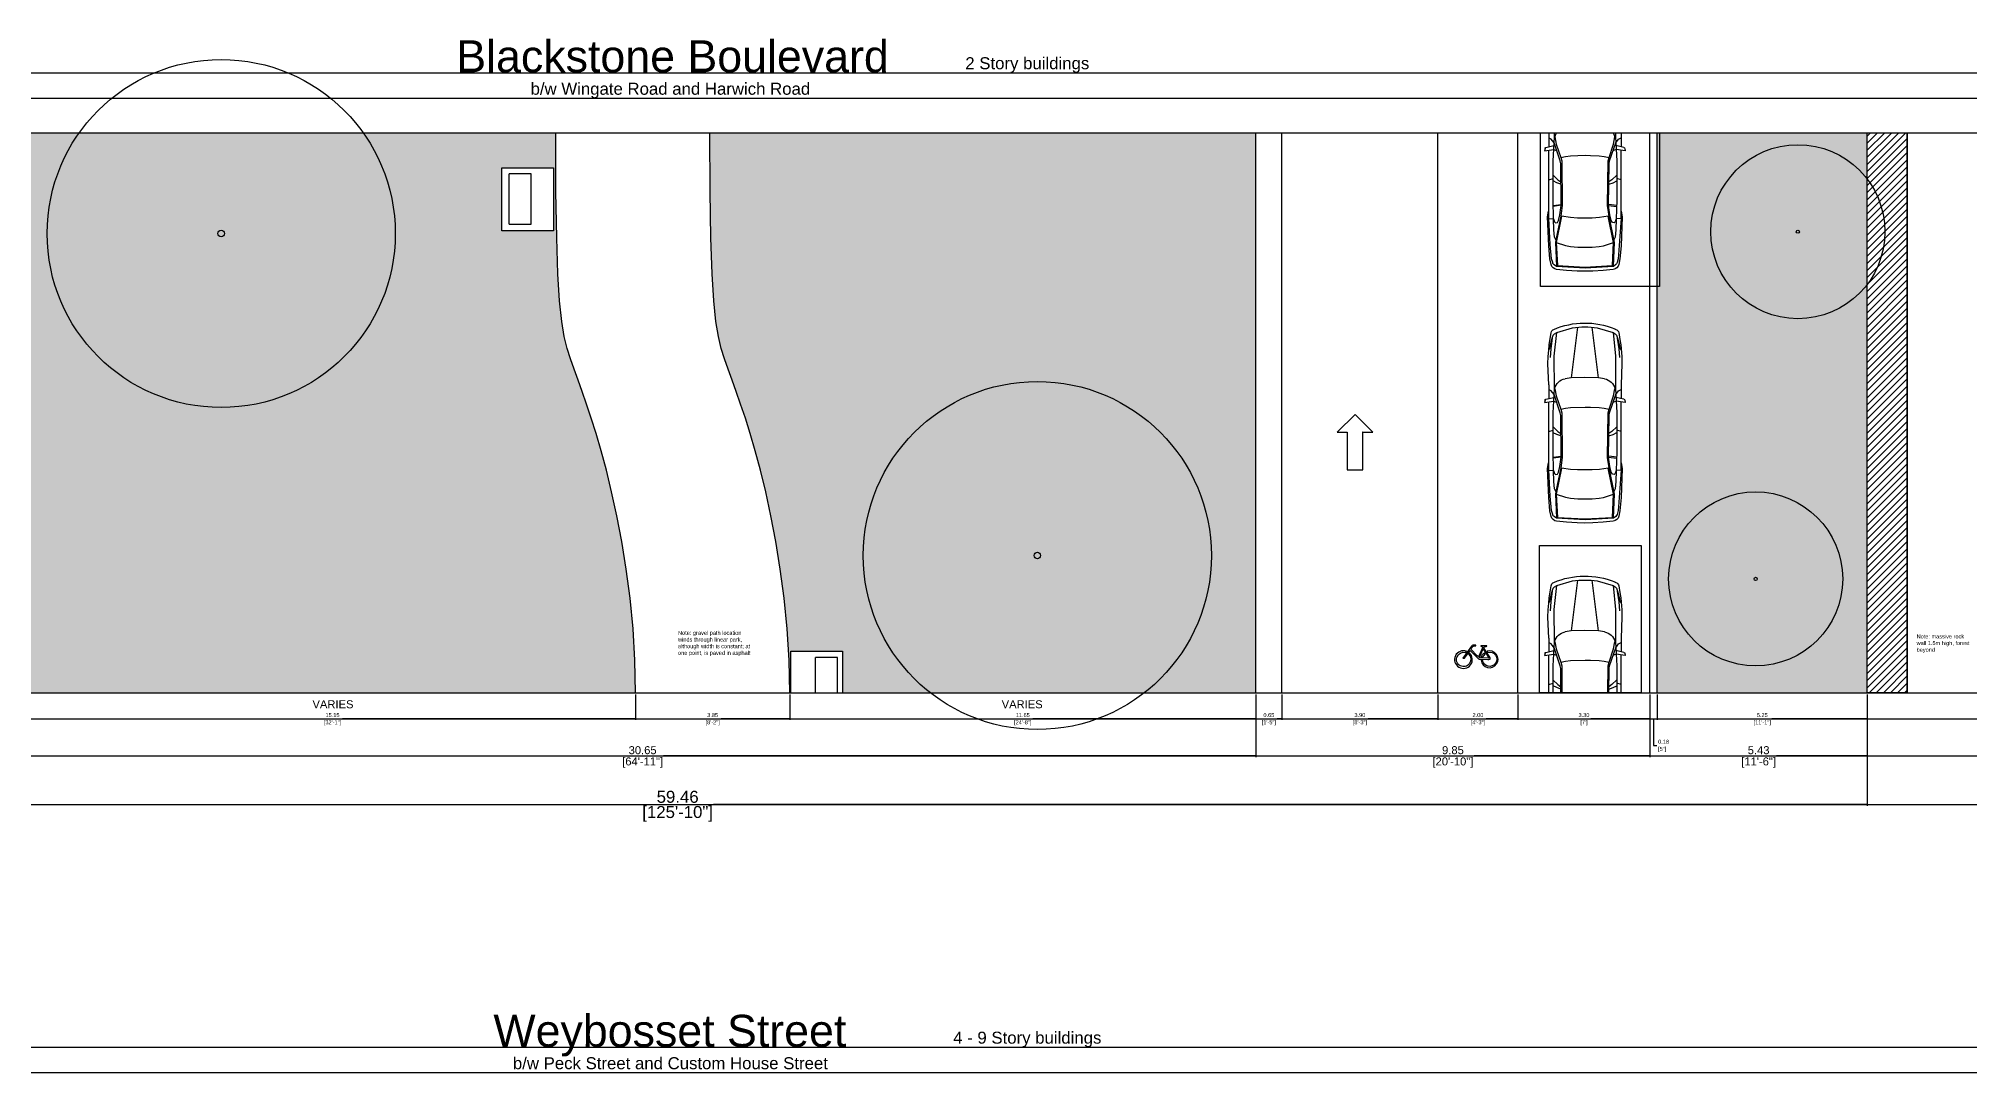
# Model space of a CAD drawing. Extents: x 4 to 262, y -261 to 351.
# Drawn here: x 39.41 to 87.66, y 2.2 to 27.97 of the extents above; entities that cross this region are included whole.
import ezdxf
from ezdxf.xclip import XClip

# ---------------------------------------------------------------- set-up
doc = ezdxf.new("R2010")
doc.units = 0
doc.header["$LTSCALE"] = 0.1
doc.header["$MEASUREMENT"] = 0
doc.header["$XCLIPFRAME"] = 2
doc.header["$PDMODE"] = 3
doc.layers.get('0').update_dxf_attribs({"color": 102})
for name, color, linetype in [('Cars', 4, 'Continuous'), ('Details', 9, 'Continuous'), ('Edge', 1, 'Continuous'), ('Hatch and Paving', 252, 'Continuous'), ('HIDDEN', 204, 'Continuous'), ('Lane Stripes', 2, 'Continuous'), ('Poche', 6, 'Continuous'), ('Text', 7, 'Continuous'), ('Trees', 3, 'Continuous')]:
    doc.layers.add(name, color=color, linetype=linetype)
doc.styles.get("Standard").update_dxf_attribs({"font": 'Arial.ttf'})
doc.dimstyles.get("Standard").update_dxf_attribs({"dimtxt": 0.1, "dimasz": 0.03, "dimexe": 0.03, "dimexo": 0.04, "dimgap": 0.04, "dimtad": 0, "dimtih": 1, "dimtoh": 1, "dimzin": 0, "dimdsep": 46, "dimtxsty": 'Standard', "dimblk": 'ARCHTICK', "dimblk1": 'ARCHTICK', "dimblk2": 'ARCHTICK', "dimcen": 0.09, "dimclrd": 256, "dimclre": 256, "dimadec": 0, "dimazin": 0, "dimtfac": 1, "dimtofl": 0, "dimtmove": 1, "dimatfit": 3, "dimfxl": 1, "dimtolj": 1, "dimtzin": 0, "dimlwe": -1, "dimarcsym": 0})

# ---------------------------------------------------------------- blocks, each defined once
blk = doc.blocks.new('Tree 1')
for radius in [2.175, 0.04]:
    blk.add_circle((19.781, 19.848), radius)
blk = doc.blocks.new('Bicycle Symbol 1')
for points in [[(73.57, 153.93), (73.51, 153.85, -8.613761), (73.31, 153.96), (73.37, 154.05, 10.445874)], [(74.55, 154.16), (74.92, 153.59, -0.612321), (74.9, 153.56), (74.29, 153.59, -0.521368), (74.28, 153.62), (74.51, 154.16, -0.600478)], [(74.8, 154.05), (74.86, 153.97, -2.598053), (74.49, 153.42), (74.39, 153.43, 2.786508)], [(74.61, 153.95), (74.66, 153.86, 0.137852), (74.51, 153.64), (74.41, 153.65, -0.155303)]]:
    blk.add_lwpolyline(points, format="xyb", close=True)
blk.add_lwpolyline([(74.56, 154.31), (74.56, 154.32), (74.58, 154.35), (74.64, 154.36), (74.74, 154.38), (74.79, 154.4), (74.79, 154.42), (74.38, 154.43), (74.37, 154.43), (74.36, 154.42), (74.36, 154.41), (74.39, 154.4), (74.41, 154.38), (74.45, 154.35), (74.47, 154.33), (74.48, 154.32), (74.47, 154.29), (74.2, 153.66), (74.17, 153.68), (74.11, 153.74), (73.67, 154.19), (73.82, 154.39), (73.85, 154.41), (73.89, 154.43), (74.01, 154.43), (74.01, 154.48), (73.86, 154.48), (73.8, 154.46), (73.76, 154.44), (73.72, 154.4), (73.12, 153.58), (73.23, 153.58), (73.62, 154.11), (74.17, 153.55), (74.2, 153.52), (74.25, 153.5), (74.85, 153.47), (74.91, 153.47), (74.98, 153.49), (75.01, 153.51), (75.02, 153.56), (74.99, 153.64)], close=True)
blk = doc.blocks.new('Car 1')
at = {"color": 8, "linetype": 'Continuous'}
for p, q in [((29.672, 21.235), (29.643, 20.905)), ((29.702, 21.376), (29.672, 21.235)), ((29.742, 21.327), (29.714, 21.228)), ((29.836, 21.421), (29.776, 21.38)), ((29.809, 20.82), (29.836, 21.421)), ((29.83, 20.822), (29.859, 21.401)), ((30.55, 21.463), (29.836, 21.421)), ((30.089, 21.523), (29.839, 21.496)), ((29.859, 21.401), (30.542, 21.441)), ((30.35, 21.538), (30.089, 21.523)), ((30.547, 21.543), (30.35, 21.538)), ((30.542, 21.441), (31.234, 21.401)), ((30.743, 21.538), (30.547, 21.543)), ((31.258, 21.421), (30.55, 21.463)), ((31.004, 21.523), (30.743, 21.538)), ((31.254, 21.496), (31.004, 21.523)), ((31.234, 21.401), (31.263, 20.822)), ((31.321, 21.376), (31.258, 21.421)), ((31.258, 21.421), (31.285, 20.82)), ((31.379, 21.228), (31.351, 21.327)), ((31.421, 21.235), (31.392, 21.372)), ((31.45, 20.905), (31.421, 21.235)), ((29.643, 20.905), (29.613, 20.182)), ((29.683, 20.872), (29.643, 20.221)), ((29.714, 21.228), (29.683, 20.872)), ((29.822, 20.756), (29.789, 20.69)), ((29.822, 20.756), (29.809, 20.82)), ((29.942, 20.164), (29.822, 20.756)), ((29.83, 20.822), (30.062, 20.899)), ((29.962, 20.168), (29.83, 20.822)), ((30.062, 20.899), (30.191, 20.924)), ((30.191, 20.924), (30.368, 20.938)), ((30.368, 20.938), (30.55, 20.94)), ((30.55, 20.94), (30.725, 20.938)), ((30.725, 20.938), (30.902, 20.924)), ((30.902, 20.924), (31.012, 20.906)), ((31.012, 20.906), (31.263, 20.822)), ((31.263, 20.822), (31.131, 20.168)), ((31.285, 20.82), (31.152, 20.164)), ((31.305, 20.69), (31.272, 20.756)), ((31.389, 21.134), (31.379, 21.228)), ((31.421, 20.669), (31.389, 21.134)), ((31.48, 20.182), (31.45, 20.905)), ((29.769, 20.504), (29.763, 20.228)), ((29.763, 20.228), (29.789, 20.305)), ((29.789, 20.69), (29.769, 20.504)), ((29.789, 20.305), (29.814, 20.332)), ((29.814, 20.332), (29.86, 20.322)), ((29.86, 20.322), (29.891, 20.271)), ((29.891, 20.271), (29.924, 20.133)), ((31.202, 20.271), (31.169, 20.133)), ((31.234, 20.322), (31.202, 20.271)), ((31.279, 20.332), (31.234, 20.322)), ((31.305, 20.305), (31.279, 20.332)), ((31.324, 20.504), (31.305, 20.69)), ((31.33, 20.228), (31.305, 20.305)), ((31.33, 20.228), (31.324, 20.504)), ((31.45, 20.221), (31.421, 20.669)), ((29.613, 20.182), (29.639, 20.04)), ((29.643, 20.221), (29.763, 20.228)), ((29.643, 20.221), (29.643, 18.514)), ((29.763, 20.228), (29.752, 19.766)), ((29.954, 19.894), (29.755, 19.924)), ((29.755, 19.899), (29.95, 19.87)), ((29.924, 20.133), (29.954, 19.896)), ((29.979, 19.902), (29.942, 20.164)), ((29.954, 19.896), (29.942, 18.855)), ((30.184, 20.202), (29.962, 20.168)), ((29.967, 18.785), (29.979, 19.902)), ((30.365, 20.215), (30.184, 20.202)), ((30.543, 20.217), (30.365, 20.215)), ((30.728, 20.215), (30.543, 20.217)), ((30.909, 20.202), (30.728, 20.215)), ((31.131, 20.168), (30.909, 20.202)), ((31.152, 20.164), (31.114, 19.902)), ((31.114, 19.902), (31.126, 18.785)), ((31.169, 20.133), (31.14, 19.896)), ((31.14, 19.896), (31.338, 19.924)), ((31.14, 19.896), (31.151, 18.855)), ((31.341, 19.899), (31.143, 19.87)), ((31.342, 19.766), (31.33, 20.228)), ((31.45, 20.221), (31.33, 20.228)), ((31.45, 20.221), (31.45, 18.514)), ((31.454, 20.04), (31.48, 20.182)), ((29.752, 19.766), (29.752, 18.789)), ((29.843, 19.328), (29.752, 19.284)), ((29.948, 19.366), (29.843, 19.328)), ((29.87, 19.256), (29.947, 19.307)), ((31.145, 19.366), (31.25, 19.328)), ((31.223, 19.256), (31.146, 19.307)), ((31.25, 19.328), (31.344, 19.283)), ((31.342, 18.789), (31.342, 19.766)), ((29.642, 19.256), (29.752, 19.222)), ((29.752, 19.142), (29.87, 19.256)), ((29.942, 18.855), (29.932, 18.784)), ((31.151, 18.855), (31.161, 18.784)), ((31.344, 19.14), (31.223, 19.256)), ((31.451, 19.256), (31.342, 19.222)), ((29.551, 18.47), (29.538, 18.53)), ((29.538, 18.53), (29.769, 18.496)), ((29.571, 18.449), (29.774, 18.402)), ((29.643, 18.092), (29.643, 18.432)), ((29.752, 18.789), (29.784, 18.185)), ((29.769, 18.496), (29.846, 18.532)), ((29.932, 18.784), (29.777, 18.333)), ((29.795, 18.185), (29.829, 18.365)), ((29.829, 18.365), (29.943, 18.698)), ((29.943, 18.698), (29.967, 18.785)), ((29.943, 18.698), (30.062, 18.67)), ((30.062, 18.67), (30.19, 18.655)), ((30.19, 18.655), (30.551, 18.644)), ((30.551, 18.644), (30.691, 18.648)), ((30.691, 18.648), (30.903, 18.655)), ((30.903, 18.655), (31.031, 18.67)), ((31.031, 18.67), (31.15, 18.698)), ((31.126, 18.785), (31.15, 18.698)), ((31.15, 18.698), (31.264, 18.365)), ((31.161, 18.784), (31.316, 18.333)), ((31.325, 18.496), (31.248, 18.532)), ((31.264, 18.365), (31.298, 18.185)), ((31.316, 18.333), (31.342, 18.789)), ((31.522, 18.449), (31.32, 18.402)), ((31.555, 18.53), (31.325, 18.496)), ((31.45, 18.092), (31.45, 18.432)), ((31.542, 18.47), (31.555, 18.53)), ((29.643, 18.092), (29.62, 17.566)), ((29.705, 18.239), (29.643, 18.204)), ((29.777, 18.333), (29.705, 18.239)), ((29.784, 18.185), (29.779, 17.375)), ((30.206, 17.913), (30.054, 17.938)), ((30.366, 16.648), (30.206, 17.913)), ((30.547, 17.902), (30.206, 17.913)), ((30.887, 17.913), (30.547, 17.902)), ((30.887, 17.913), (30.727, 16.648)), ((31.039, 17.938), (30.887, 17.913)), ((31.309, 18.185), (31.316, 18.333)), ((31.315, 17.375), (31.309, 18.185)), ((31.316, 18.333), (31.389, 18.239)), ((31.389, 18.239), (31.451, 18.204)), ((31.473, 17.566), (31.45, 18.092)), ((29.62, 17.566), (29.626, 17.384)), ((29.626, 17.384), (29.642, 17.219)), ((29.694, 17.185), (29.676, 17.408)), ((29.779, 17.375), (29.843, 16.78)), ((31.251, 16.78), (31.315, 17.375)), ((31.417, 17.408), (31.4, 17.185)), ((31.441, 17.087), (31.467, 17.384)), ((31.467, 17.384), (31.473, 17.566)), ((29.642, 17.219), (29.672, 17.173)), ((29.642, 17.219), (29.653, 17.087)), ((29.653, 17.087), (29.701, 16.784)), ((29.672, 17.173), (29.689, 17.09)), ((29.689, 17.09), (29.73, 16.918)), ((29.73, 16.918), (29.694, 17.185)), ((29.73, 16.918), (29.756, 16.848)), ((31.338, 16.848), (31.363, 16.918)), ((31.4, 17.185), (31.363, 16.918)), ((31.363, 16.918), (31.4, 17.074)), ((31.392, 16.784), (31.421, 16.954)), ((31.4, 17.074), (31.421, 17.173)), ((31.421, 17.173), (31.451, 17.219)), ((31.421, 16.954), (31.441, 17.087)), ((29.756, 16.848), (29.789, 16.813)), ((29.789, 16.813), (29.843, 16.78)), ((29.843, 16.78), (30.238, 16.663)), ((30.547, 16.543), (30.547, 16.543)), ((30.855, 16.663), (31.251, 16.78)), ((31.251, 16.78), (31.305, 16.813)), ((31.293, 16.689), (31.324, 16.702)), ((31.305, 16.813), (31.338, 16.848))]:
    blk.add_line(p, q, dxfattribs=at)
for centre, radius, start, end in [((29.857, 21.339), 0.159, 96.1654, 166.417), ((29.844, 21.298), 0.106, 124.732, 163.999), ((31.237, 21.339), 0.159, 12.0139, 81.7918), ((31.249, 21.298), 0.106, 16.0009, 47.497), ((29.577, 18.475), 0.0265, 191.8561, 256.8464), ((31.516, 18.475), 0.0265, 283.1524, 348.1427), ((30.107, 18.253), 0.32, 192.2413, 260.4689), ((30.987, 18.253), 0.319, 279.531, 347.7586), ((29.805, 16.802), 0.106, 189.5619, 249.9003), ((30.547, 18.523), 1.98, 246.8697, 292.1307), ((30.547, 18.805), 2.164, 261.8061, 278.1938), ((31.288, 16.802), 0.106, 290.0997, 350.438)]:
    blk.add_arc(centre, radius, start, end, dxfattribs=at)
blk = doc.blocks.new('_ArchTick')
at = {"color": 0, "linetype": 'ByBlock', "const_width": 0.15}
blk.add_lwpolyline([(-0.5, -0.5), (0.5, 0.5)], dxfattribs=at)
blk = doc.blocks.new('*D13')
at = {"layer": 'Defpoints', "color": 0, "transparency": 16777216}
for p in [(39.176, 11.615), (54.326, 11.615), (54.326, 10.968)]:
    blk.add_point(p, dxfattribs=at)
at = {"layer": 'Text', "transparency": 16777216}
for p, q in [((39.176, 11.575), (39.176, 10.938)), ((54.326, 11.575), (54.326, 10.938))]:
    blk.add_line(p, q, dxfattribs=at)
at = {"layer": 'Text', "lineweight": -2, "transparency": 16777216}
for p, q in [((39.176, 10.968), (46.504, 10.968)), ((54.326, 10.968), (46.999, 10.968))]:
    blk.add_line(p, q, dxfattribs=at)
at = {"layer": 'Text', "lineweight": -2, "transparency": 16777216, "xscale": 0.03, "yscale": 0.03, "zscale": 0.03, "rotation": 180}
blk.add_blockref('_ArchTick', (39.176, 10.968), dxfattribs=at)
at = {"layer": 'Text', "lineweight": -2, "transparency": 16777216, "xscale": 0.03, "yscale": 0.03, "zscale": 0.03}
blk.add_blockref('_ArchTick', (54.326, 10.968), dxfattribs=at)
at = {"layer": 'Text', "color": 0, "transparency": 16777216, "char_height": 0.1, "attachment_point": 5}
for s, insert in [('\\A1;15.15', (46.751, 11.058)), ('\\A1;[32\'-1"]', (46.751, 10.864))]:
    blk.add_mtext(s, dxfattribs=dict(at, insert=insert))
blk = doc.blocks.new('*D14')
at = {"layer": 'Defpoints', "color": 0, "transparency": 16777216}
for p in [(54.326, 11.615), (58.176, 11.615), (58.176, 10.968)]:
    blk.add_point(p, dxfattribs=at)
at = {"layer": 'Text', "transparency": 16777216}
for p, q in [((54.326, 11.575), (54.326, 10.938)), ((58.176, 11.575), (58.176, 10.938))]:
    blk.add_line(p, q, dxfattribs=at)
at = {"layer": 'Text', "lineweight": -2, "transparency": 16777216}
for p, q in [((54.326, 10.968), (56.043, 10.968)), ((58.176, 10.968), (56.46, 10.968))]:
    blk.add_line(p, q, dxfattribs=at)
at = {"layer": 'Text', "lineweight": -2, "transparency": 16777216, "xscale": 0.03, "yscale": 0.03, "zscale": 0.03, "rotation": 180}
blk.add_blockref('_ArchTick', (54.326, 10.968), dxfattribs=at)
at = {"layer": 'Text', "lineweight": -2, "transparency": 16777216, "xscale": 0.03, "yscale": 0.03, "zscale": 0.03}
blk.add_blockref('_ArchTick', (58.176, 10.968), dxfattribs=at)
at = {"layer": 'Text', "color": 0, "transparency": 16777216, "char_height": 0.1, "attachment_point": 5}
for s, insert in [('\\A1;3.85', (56.251, 11.058)), ('\\A1;[8\'-2"]', (56.251, 10.864))]:
    blk.add_mtext(s, dxfattribs=dict(at, insert=insert))
blk = doc.blocks.new('*D15')
at = {"layer": 'Defpoints', "color": 0, "transparency": 16777216}
for p in [(58.176, 11.615), (69.826, 11.615), (69.826, 10.968)]:
    blk.add_point(p, dxfattribs=at)
at = {"layer": 'Text', "transparency": 16777216}
for p, q in [((58.176, 11.575), (58.176, 10.938)), ((69.826, 11.575), (69.826, 10.938))]:
    blk.add_line(p, q, dxfattribs=at)
at = {"layer": 'Text', "lineweight": -2, "transparency": 16777216}
for p, q in [((58.176, 10.968), (63.754, 10.968)), ((69.826, 10.968), (64.249, 10.968))]:
    blk.add_line(p, q, dxfattribs=at)
at = {"layer": 'Text', "lineweight": -2, "transparency": 16777216, "xscale": 0.03, "yscale": 0.03, "zscale": 0.03, "rotation": 180}
blk.add_blockref('_ArchTick', (58.176, 10.968), dxfattribs=at)
at = {"layer": 'Text', "lineweight": -2, "transparency": 16777216, "xscale": 0.03, "yscale": 0.03, "zscale": 0.03}
blk.add_blockref('_ArchTick', (69.826, 10.968), dxfattribs=at)
at = {"layer": 'Text', "color": 0, "transparency": 16777216, "char_height": 0.1, "attachment_point": 5}
for s, insert in [('\\A1;11.65', (64.001, 11.058)), ('\\A1;[24\'-8"]', (64.001, 10.864))]:
    blk.add_mtext(s, dxfattribs=dict(at, insert=insert))
blk = doc.blocks.new('*D16')
at = {"layer": 'Defpoints', "color": 0, "transparency": 16777216}
for p in [(69.826, 11.615), (70.476, 11.615), (70.476, 10.968)]:
    blk.add_point(p, dxfattribs=at)
at = {"layer": 'Text', "transparency": 16777216}
for p, q in [((69.826, 11.575), (69.826, 10.938)), ((70.476, 11.575), (70.476, 10.938))]:
    blk.add_line(p, q, dxfattribs=at)
at = {"layer": 'Text', "lineweight": -2, "transparency": 16777216}
for p, q in [((69.826, 10.968), (69.943, 10.968)), ((70.476, 10.968), (70.36, 10.968))]:
    blk.add_line(p, q, dxfattribs=at)
at = {"layer": 'Text', "lineweight": -2, "transparency": 16777216, "xscale": 0.03, "yscale": 0.03, "zscale": 0.03, "rotation": 180}
blk.add_blockref('_ArchTick', (69.826, 10.968), dxfattribs=at)
at = {"layer": 'Text', "lineweight": -2, "transparency": 16777216, "xscale": 0.03, "yscale": 0.03, "zscale": 0.03}
blk.add_blockref('_ArchTick', (70.476, 10.968), dxfattribs=at)
at = {"layer": 'Text', "color": 0, "transparency": 16777216, "char_height": 0.1, "attachment_point": 5}
for s, insert in [('\\A1;0.65', (70.151, 11.058)), ('\\A1;[1\'-5"]', (70.151, 10.864))]:
    blk.add_mtext(s, dxfattribs=dict(at, insert=insert))
blk = doc.blocks.new('*D17')
at = {"layer": 'Defpoints', "color": 0, "transparency": 16777216}
for p in [(70.476, 11.615), (74.376, 11.615), (74.376, 10.968)]:
    blk.add_point(p, dxfattribs=at)
at = {"layer": 'Text', "transparency": 16777216}
for p, q in [((70.476, 11.575), (70.476, 10.938)), ((74.376, 11.575), (74.376, 10.938))]:
    blk.add_line(p, q, dxfattribs=at)
at = {"layer": 'Text', "lineweight": -2, "transparency": 16777216}
for p, q in [((70.476, 10.968), (72.218, 10.968)), ((74.376, 10.968), (72.635, 10.968))]:
    blk.add_line(p, q, dxfattribs=at)
at = {"layer": 'Text', "lineweight": -2, "transparency": 16777216, "xscale": 0.03, "yscale": 0.03, "zscale": 0.03, "rotation": 180}
blk.add_blockref('_ArchTick', (70.476, 10.968), dxfattribs=at)
at = {"layer": 'Text', "lineweight": -2, "transparency": 16777216, "xscale": 0.03, "yscale": 0.03, "zscale": 0.03}
blk.add_blockref('_ArchTick', (74.376, 10.968), dxfattribs=at)
at = {"layer": 'Text', "color": 0, "transparency": 16777216, "char_height": 0.1, "attachment_point": 5}
for s, insert in [('\\A1;3.90', (72.426, 11.058)), ('\\A1;[8\'-3"]', (72.426, 10.864))]:
    blk.add_mtext(s, dxfattribs=dict(at, insert=insert))
blk = doc.blocks.new('*D18')
at = {"layer": 'Defpoints', "color": 0, "transparency": 16777216}
for p in [(74.376, 11.615), (76.376, 11.615), (76.376, 10.968)]:
    blk.add_point(p, dxfattribs=at)
at = {"layer": 'Text', "transparency": 16777216}
for p, q in [((74.376, 11.575), (74.376, 10.938)), ((76.376, 11.575), (76.376, 10.938))]:
    blk.add_line(p, q, dxfattribs=at)
at = {"layer": 'Text', "lineweight": -2, "transparency": 16777216}
for p, q in [((74.376, 10.968), (75.168, 10.968)), ((76.376, 10.968), (75.585, 10.968))]:
    blk.add_line(p, q, dxfattribs=at)
at = {"layer": 'Text', "lineweight": -2, "transparency": 16777216, "xscale": 0.03, "yscale": 0.03, "zscale": 0.03, "rotation": 180}
blk.add_blockref('_ArchTick', (74.376, 10.968), dxfattribs=at)
at = {"layer": 'Text', "lineweight": -2, "transparency": 16777216, "xscale": 0.03, "yscale": 0.03, "zscale": 0.03}
blk.add_blockref('_ArchTick', (76.376, 10.968), dxfattribs=at)
at = {"layer": 'Text', "color": 0, "transparency": 16777216, "char_height": 0.1, "attachment_point": 5}
for s, insert in [('\\A1;2.00', (75.376, 11.058)), ('\\A1;[4\'-3"]', (75.376, 10.864))]:
    blk.add_mtext(s, dxfattribs=dict(at, insert=insert))
blk = doc.blocks.new('*D19')
at = {"layer": 'Defpoints', "color": 0, "transparency": 16777216}
for p in [(76.376, 11.615), (79.676, 11.615), (79.676, 10.968)]:
    blk.add_point(p, dxfattribs=at)
at = {"layer": 'Text', "transparency": 16777216}
for p, q in [((76.376, 11.575), (76.376, 10.938)), ((79.676, 11.575), (79.676, 10.938))]:
    blk.add_line(p, q, dxfattribs=at)
at = {"layer": 'Text', "lineweight": -2, "transparency": 16777216}
for p, q in [((76.376, 10.968), (77.857, 10.968)), ((79.676, 10.968), (78.195, 10.968))]:
    blk.add_line(p, q, dxfattribs=at)
at = {"layer": 'Text', "lineweight": -2, "transparency": 16777216, "xscale": 0.03, "yscale": 0.03, "zscale": 0.03, "rotation": 180}
blk.add_blockref('_ArchTick', (76.376, 10.968), dxfattribs=at)
at = {"layer": 'Text', "lineweight": -2, "transparency": 16777216, "xscale": 0.03, "yscale": 0.03, "zscale": 0.03}
blk.add_blockref('_ArchTick', (79.676, 10.968), dxfattribs=at)
at = {"layer": 'Text', "color": 0, "transparency": 16777216, "char_height": 0.1, "attachment_point": 5}
for s, insert in [('\\A1;3.30', (78.026, 11.058)), ("\\A1;[7']", (78.026, 10.864))]:
    blk.add_mtext(s, dxfattribs=dict(at, insert=insert))
blk = doc.blocks.new('*D20')
at = {"layer": 'Defpoints', "color": 0, "transparency": 16777216}
for p in [(79.676, 11.615), (79.856, 11.615), (79.856, 10.968)]:
    blk.add_point(p, dxfattribs=at)
at = {"layer": 'Text', "transparency": 16777216}
for p, q in [((79.676, 11.575), (79.676, 10.938)), ((79.856, 11.575), (79.856, 10.938))]:
    blk.add_line(p, q, dxfattribs=at)
at = {"layer": 'Text', "lineweight": -2, "transparency": 16777216}
for p, q in [((79.676, 10.968), (79.856, 10.968)), ((79.766, 10.968), (79.766, 10.3)), ((79.766, 10.3), (79.846, 10.3))]:
    blk.add_line(p, q, dxfattribs=at)
at = {"layer": 'Text', "lineweight": -2, "transparency": 16777216, "xscale": 0.03, "yscale": 0.03, "zscale": 0.03, "rotation": 180}
blk.add_blockref('_ArchTick', (79.676, 10.968), dxfattribs=at)
at = {"layer": 'Text', "lineweight": -2, "transparency": 16777216, "xscale": 0.03, "yscale": 0.03, "zscale": 0.03}
blk.add_blockref('_ArchTick', (79.856, 10.968), dxfattribs=at)
at = {"layer": 'Text', "color": 0, "transparency": 16777216, "char_height": 0.1, "attachment_point": 5}
for s, insert in [('\\A1;0.18', (80.015, 10.391)), ('\\A1;[5"]', (79.98, 10.197))]:
    blk.add_mtext(s, dxfattribs=dict(at, insert=insert))
blk = doc.blocks.new('*D21')
at = {"layer": 'Defpoints', "color": 0, "transparency": 16777216}
for p in [(79.856, 11.615), (85.106, 11.615), (85.106, 10.968)]:
    blk.add_point(p, dxfattribs=at)
at = {"layer": 'Text', "transparency": 16777216}
for p, q in [((79.856, 11.575), (79.856, 10.938)), ((85.106, 11.575), (85.106, 10.938))]:
    blk.add_line(p, q, dxfattribs=at)
at = {"layer": 'Text', "lineweight": -2, "transparency": 16777216}
for p, q in [((79.856, 10.968), (82.239, 10.968)), ((85.106, 10.968), (82.723, 10.968))]:
    blk.add_line(p, q, dxfattribs=at)
at = {"layer": 'Text', "lineweight": -2, "transparency": 16777216, "xscale": 0.03, "yscale": 0.03, "zscale": 0.03, "rotation": 180}
blk.add_blockref('_ArchTick', (79.856, 10.968), dxfattribs=at)
at = {"layer": 'Text', "lineweight": -2, "transparency": 16777216, "xscale": 0.03, "yscale": 0.03, "zscale": 0.03}
blk.add_blockref('_ArchTick', (85.106, 10.968), dxfattribs=at)
at = {"layer": 'Text', "color": 0, "transparency": 16777216, "char_height": 0.1, "attachment_point": 5}
for s, insert in [('\\A1;5.25', (82.481, 11.058)), ('\\A1;[11\'-1"]', (82.481, 10.864))]:
    blk.add_mtext(s, dxfattribs=dict(at, insert=insert))
blk = doc.blocks.new('*D24')
at = {"layer": 'Defpoints', "color": 0, "transparency": 16777216}
for p in [(39.176, 11.615), (69.826, 11.615), (69.826, 10.038)]:
    blk.add_point(p, dxfattribs=at)
at = {"layer": 'Text', "transparency": 16777216}
for p, q in [((39.176, 11.575), (39.176, 10.008)), ((69.826, 11.575), (69.826, 10.008))]:
    blk.add_line(p, q, dxfattribs=at)
at = {"layer": 'Text', "lineweight": -2, "transparency": 16777216}
for p, q in [((39.176, 10.038), (53.98, 10.038)), ((69.826, 10.038), (55.023, 10.038))]:
    blk.add_line(p, q, dxfattribs=at)
at = {"layer": 'Text', "lineweight": -2, "transparency": 16777216, "xscale": 0.03, "yscale": 0.03, "zscale": 0.03, "rotation": 180}
blk.add_blockref('_ArchTick', (39.176, 10.038), dxfattribs=at)
at = {"layer": 'Text', "lineweight": -2, "transparency": 16777216, "xscale": 0.03, "yscale": 0.03, "zscale": 0.03}
blk.add_blockref('_ArchTick', (69.826, 10.038), dxfattribs=at)
at = {"layer": 'Text', "color": 0, "transparency": 16777216, "char_height": 0.2, "attachment_point": 5}
for s, insert in [('\\A1;30.65', (54.501, 10.18)), ('\\A1;[64\'-11"]', (54.501, 9.871))]:
    blk.add_mtext(s, dxfattribs=dict(at, insert=insert))
blk = doc.blocks.new('*D25')
at = {"layer": 'Defpoints', "color": 0, "transparency": 16777216}
for p in [(69.826, 11.615), (79.676, 11.615), (79.676, 10.038)]:
    blk.add_point(p, dxfattribs=at)
at = {"layer": 'Text', "transparency": 16777216}
for p, q in [((69.826, 11.575), (69.826, 10.008)), ((79.676, 11.575), (79.676, 10.008))]:
    blk.add_line(p, q, dxfattribs=at)
at = {"layer": 'Text', "lineweight": -2, "transparency": 16777216}
for p, q in [((69.826, 10.038), (74.219, 10.038)), ((79.676, 10.038), (75.284, 10.038))]:
    blk.add_line(p, q, dxfattribs=at)
at = {"layer": 'Text', "lineweight": -2, "transparency": 16777216, "xscale": 0.03, "yscale": 0.03, "zscale": 0.03, "rotation": 180}
blk.add_blockref('_ArchTick', (69.826, 10.038), dxfattribs=at)
at = {"layer": 'Text', "lineweight": -2, "transparency": 16777216, "xscale": 0.03, "yscale": 0.03, "zscale": 0.03}
blk.add_blockref('_ArchTick', (79.676, 10.038), dxfattribs=at)
at = {"layer": 'Text', "color": 0, "transparency": 16777216, "char_height": 0.2, "attachment_point": 5}
for s, insert in [('\\A1;9.85', (74.751, 10.18)), ('\\A1;[20\'-10"]', (74.751, 9.871))]:
    blk.add_mtext(s, dxfattribs=dict(at, insert=insert))
blk = doc.blocks.new('*D26')
at = {"layer": 'Defpoints', "color": 0, "transparency": 16777216}
for p in [(85.106, 11.615), (79.676, 10.968), (85.106, 10.038)]:
    blk.add_point(p, dxfattribs=at)
at = {"layer": 'Text', "transparency": 16777216}
for p, q in [((85.106, 11.575), (85.106, 10.008)), ((79.676, 10.928), (79.676, 10.008))]:
    blk.add_line(p, q, dxfattribs=at)
at = {"layer": 'Text', "lineweight": -2, "transparency": 16777216}
for p, q in [((79.676, 10.038), (81.947, 10.038)), ((85.106, 10.038), (82.835, 10.038))]:
    blk.add_line(p, q, dxfattribs=at)
at = {"layer": 'Text', "lineweight": -2, "transparency": 16777216, "xscale": 0.03, "yscale": 0.03, "zscale": 0.03, "rotation": 180}
blk.add_blockref('_ArchTick', (79.676, 10.038), dxfattribs=at)
at = {"layer": 'Text', "lineweight": -2, "transparency": 16777216, "xscale": 0.03, "yscale": 0.03, "zscale": 0.03}
blk.add_blockref('_ArchTick', (85.106, 10.038), dxfattribs=at)
at = {"layer": 'Text', "color": 0, "transparency": 16777216, "char_height": 0.2, "attachment_point": 5}
for s, insert in [('\\A1;5.43', (82.391, 10.18)), ('\\A1;[11\'-6"]', (82.391, 9.871))]:
    blk.add_mtext(s, dxfattribs=dict(at, insert=insert))
blk = doc.blocks.new('*D28')
at = {"layer": 'Defpoints', "color": 0, "transparency": 16777216}
for p in [(25.646, 11.615), (85.106, 11.615), (85.106, 8.822)]:
    blk.add_point(p, dxfattribs=at)
at = {"layer": 'Text', "transparency": 16777216}
for p, q in [((25.646, 11.575), (25.646, 8.792)), ((85.106, 11.575), (85.106, 8.792))]:
    blk.add_line(p, q, dxfattribs=at)
at = {"layer": 'Text', "lineweight": -2, "transparency": 16777216}
for p, q in [((25.646, 8.822), (54.481, 8.822)), ((85.106, 8.822), (56.272, 8.822))]:
    blk.add_line(p, q, dxfattribs=at)
at = {"layer": 'Text', "lineweight": -2, "transparency": 16777216, "xscale": 0.03, "yscale": 0.03, "zscale": 0.03, "rotation": 180}
blk.add_blockref('_ArchTick', (25.646, 8.822), dxfattribs=at)
at = {"layer": 'Text', "lineweight": -2, "transparency": 16777216, "xscale": 0.03, "yscale": 0.03, "zscale": 0.03}
blk.add_blockref('_ArchTick', (85.106, 8.822), dxfattribs=at)
at = {"layer": 'Text', "color": 0, "transparency": 16777216, "char_height": 0.3, "attachment_point": 5}
for s, insert in [('\\A1;59.46', (55.376, 9.014)), ('\\A1;[125\'-10"]', (55.376, 8.591))]:
    blk.add_mtext(s, dxfattribs=dict(at, insert=insert))

msp = doc.modelspace()

# ---------------------------------------------------------------- hatches: boundary and pattern name
at = {"layer": 'Hatch and Paving', "transparency": 33554470}
h = msp.add_hatch(color=74, dxfattribs=at)
h.dxf.hatch_style = 1
h.paths.add_polyline_path([(79.856, 11.615), (85.106, 11.615), (85.106, 25.615), (79.856, 25.615)])
h.paths.add_polyline_path([(57.068, 18.481), (57.189, 18.095), (57.315, 17.663), (57.445, 17.178), (57.577, 16.636), (57.707, 16.04), (57.83, 15.395), (57.942, 14.707), (58.037, 13.979), (58.111, 13.218), (58.159, 12.428), (58.176, 11.615), (58.205, 11.615), (58.205, 12.656), (59.494, 12.656), (59.494, 11.615), (69.826, 11.615), (69.826, 25.615), (56.178, 25.615), (56.185, 24.15), (56.204, 22.991), (56.235, 22.092), (56.277, 21.41), (56.33, 20.9), (56.394, 20.519), (56.467, 20.22), (56.548, 19.961), (56.638, 19.702), (56.736, 19.432), (56.84, 19.143), (56.951, 18.828)])
h.paths.add_polyline_path([(52.617, 20.22), (52.544, 20.519), (52.48, 20.9), (52.427, 21.41), (52.385, 22.092), (52.354, 22.991), (52.335, 24.15), (52.328, 25.615), (39.176, 25.615), (39.176, 11.615), (54.326, 11.615), (54.309, 12.428), (54.261, 13.218), (54.187, 13.979), (54.092, 14.707), (53.98, 15.395), (53.857, 16.04), (53.727, 16.636), (53.595, 17.178), (53.465, 17.663), (53.339, 18.095), (53.218, 18.481), (53.101, 18.828), (52.99, 19.143), (52.886, 19.432), (52.788, 19.702), (52.698, 19.961)])
h.paths.add_polyline_path([(50.985, 23.164), (50.985, 24.739), (52.273, 24.739), (52.273, 23.164)], flags=16)
h.paths.add_polyline_path([(51.163, 23.329), (51.163, 24.589), (51.713, 24.589), (51.713, 23.329)], flags=0)
h.paths.add_polyline_path([(27.146, 25.615), (29.096, 25.615), (29.096, 11.615), (27.146, 11.615)])
h.paths.add_polyline_path([(25.646, 25.615), (14.396, 25.615), (14.396, 11.615), (25.646, 11.615)])
at = {"layer": 'HIDDEN'}
h = msp.add_hatch(dxfattribs=at)
h.set_pattern_fill('ANSI31', color=1)
h.paths.add_polyline_path([(86.106, 11.615), (85.106, 11.615), (85.106, 25.615), (86.106, 25.615)])

# ---------------------------------------------------------------- linework, layer by layer
at = {"layer": 'Cars'}
msp.add_lwpolyline([(72.304, 18.57), (71.862, 18.128), (72.112, 18.128), (72.112, 17.19), (72.496, 17.19), (72.496, 18.128), (72.487, 18.128), (72.746, 18.128)], close=True, dxfattribs=at)
at = {"layer": 'Details'}
for p, q in [((79.856, 11.615), (79.856, 25.615)), ((51.713, 24.589), (51.163, 24.589)), ((51.163, 23.329), (51.163, 24.589)), ((51.713, 23.329), (51.713, 24.589)), ((51.163, 23.329), (51.713, 23.329)), ((59.369, 12.496), (58.819, 12.496)), ((58.819, 11.615), (58.819, 12.496)), ((59.369, 11.615), (59.369, 12.496))]:
    msp.add_line(p, q, dxfattribs=at)
msp.add_lwpolyline([(50.985, 24.739), (52.273, 24.739), (52.273, 23.164), (50.985, 23.164)], close=True, dxfattribs=at)
msp.add_lwpolyline([(58.205, 11.615), (58.205, 12.656), (59.494, 12.656), (59.494, 11.615)], dxfattribs=at)
at = {"layer": 'Edge'}
for p, q in [((69.826, 11.615), (69.826, 25.615)), ((79.676, 11.615), (79.676, 25.615))]:
    msp.add_line(p, q, dxfattribs=at)
for p in [(14.396, 25.615), (14.396, 11.615)]:
    msp.add_xline(p, (1, 0), dxfattribs=at)
for points in [[(54.326, 11.615), (54.309, 12.428), (54.261, 13.218), (54.187, 13.979), (54.092, 14.707), (53.98, 15.395), (53.857, 16.04), (53.727, 16.636), (53.595, 17.178), (53.465, 17.663), (53.339, 18.095), (53.218, 18.481), (53.101, 18.828), (52.99, 19.143), (52.886, 19.432), (52.788, 19.702), (52.698, 19.961), (52.617, 20.22), (52.544, 20.519), (52.48, 20.9), (52.427, 21.41), (52.385, 22.092), (52.354, 22.991), (52.335, 24.15), (52.328, 25.615)], [(58.176, 11.615), (58.159, 12.428), (58.111, 13.218), (58.037, 13.979), (57.942, 14.707), (57.83, 15.395), (57.707, 16.04), (57.577, 16.636), (57.445, 17.178), (57.315, 17.663), (57.189, 18.095), (57.068, 18.481), (56.951, 18.828), (56.84, 19.143), (56.736, 19.432), (56.638, 19.702), (56.548, 19.961), (56.467, 20.22), (56.394, 20.519), (56.33, 20.9), (56.277, 21.41), (56.235, 22.092), (56.204, 22.991), (56.185, 24.15), (56.178, 25.615)]]:
    msp.add_lwpolyline(points, dxfattribs=at)
at = {"layer": 'HIDDEN'}
for p in [(48.765, 27.115), (48.765, 26.479), (85.106, 10.968), (85.106, 10.038), (85.106, 8.822), (48.765, 2.756), (48.765, 2.121)]:
    msp.add_xline(p, (1, 0), dxfattribs=at)
msp.add_lwpolyline([(86.106, 11.615), (85.106, 11.615), (85.106, 25.615), (86.106, 25.615)], close=True, dxfattribs=at)
at = {"layer": 'Lane Stripes'}
for p, q in [((70.476, 11.615), (70.476, 25.615)), ((74.376, 11.615), (74.376, 25.615)), ((76.376, 11.615), (76.376, 25.615))]:
    msp.add_line(p, q, dxfattribs=at)
at = {"layer": 'Poche'}
for p, q in [((85.106, 11.615), (85.106, 25.615)), ((86.106, 11.615), (86.106, 25.615))]:
    msp.add_line(p, q, dxfattribs=at)

# ---------------------------------------------------------------- block references
at = {"layer": 'Cars', "xscale": 0.3604707488091208, "yscale": 0.3604707488091208, "zscale": 0.3604707488091208}
msp.add_blockref('Bicycle Symbol 1', (48.642, -42.876), dxfattribs=at)
at = {"layer": 'HIDDEN'}
ref = msp.add_blockref('Car 1', (47.502, 43.695), dxfattribs=dict(at, xscale=-1, rotation=180))
XClip(ref).set_block_clipping_path([(29.4339731167, 18.0800128801), (32.4150355653, 21.9255684125)])
at = {"layer": 'HIDDEN', "xscale": -1, "rotation": 180}
msp.add_blockref('Car 1', (47.502, 37.402), dxfattribs=at)
at = {"layer": 'HIDDEN'}
ref = msp.add_blockref('Car 1', (47.502, 31.076), dxfattribs=dict(at, xscale=-1, rotation=180))
XClip(ref).set_block_clipping_path([(29.4125626453, 15.7747511966), (31.9540938547, 19.4608216002)])
at = {"layer": 'Trees', "xscale": 2, "yscale": 2, "zscale": 2}
for p in [(4.407, -16.6), (24.803, -24.649)]:
    msp.add_blockref('Tree 1', p, dxfattribs=at)
at = {"layer": 'Trees'}
for p in [(63.59, 3.293), (62.535, -5.385)]:
    msp.add_blockref('Tree 1', p, dxfattribs=at)

# ---------------------------------------------------------------- texts
at = {"layer": 'Text', "attachment_point": 1}
for s, width, insert, char_height in [('\\pi1.0791;Blackstone Boulevard', 12.78844, (48.765, 27.926), 0.8), ('\\pi1.7752;2 Story buildings', 6.61172, (60.79, 27.503), 0.3), ('\\pi2.9358;b/w Wingate Road and Harwich Road', 12.78844, (48.765, 26.865), 0.3), ('Note: gravel path location winds through linear park, although width is constant; at one point, is paved in asphalt', 1.86761, (55.386, 13.164), 0.1), ('Note: massive rock wall 1.5m high, forest beyond', 1.33462, (86.339, 13.075), 0.1), ('\\pi0.93298;VARIES', 2.85096, (45.317, 11.429), 0.2), ('\\pi0.93298;VARIES', 2.85096, (62.541, 11.429), 0.2), ('\\pi2.0068;Weybosset Street', 12.78844, (48.765, 3.567), 0.8), ('\\pi1.4723;4 - 9 Story buildings', 6.61172, (60.79, 3.145), 0.3), ('\\pi2.4938;b/w Peck Street and Custom House Street', 12.78844, (48.765, 2.507), 0.3)]:
    msp.add_mtext_dynamic_manual_height_columns(s, width=width, gutter_width=1, heights=[0], dxfattribs=dict(at, insert=insert, char_height=char_height))

# ---------------------------------------------------------------- dimensions: what is measured, and where the dimension line sits
at = {"layer": 'Text'}
for base, p1, p2, override, picture, middle in [((85.106, 8.822), (25.646, 11.615), (85.106, 11.615), {"dimtxt": 0.3, "dimpost": '\\X'}, '*D28', (55.376, 8.822)), ((54.326, 10.968), (39.176, 11.615), (54.326, 11.615), {"dimpost": '\\X'}, '*D13', (46.751, 10.968)), ((69.826, 10.038), (39.176, 11.615), (69.826, 11.615), {"dimtxt": 0.2, "dimpost": '\\X'}, '*D24', (54.501, 10.038)), ((58.176, 10.968), (54.326, 11.615), (58.176, 11.615), {"dimpost": '\\X'}, '*D14', (56.251, 10.968)), ((69.826, 10.968), (58.176, 11.615), (69.826, 11.615), {"dimpost": '\\X'}, '*D15', (64.001, 10.968)), ((70.476, 10.968), (69.826, 11.615), (70.476, 11.615), {"dimpost": '\\X'}, '*D16', (70.151, 10.968)), ((79.676, 10.038), (69.826, 11.615), (79.676, 11.615), {"dimtxt": 0.2, "dimpost": '\\X'}, '*D25', (74.751, 10.038)), ((74.376, 10.968), (70.476, 11.615), (74.376, 11.615), {"dimpost": '\\X'}, '*D17', (72.426, 10.968)), ((76.376, 10.968), (74.376, 11.615), (76.376, 11.615), {"dimpost": '\\X'}, '*D18', (75.376, 10.968)), ((79.676, 10.968), (76.376, 11.615), (79.676, 11.615), {"dimpost": '\\X'}, '*D19', (78.026, 10.968)), ((79.856, 10.968), (79.676, 11.615), (79.856, 11.615), {"dimpost": '\\X'}, '*D20', (79.886, 10.3)), ((85.106, 10.038), (79.676, 10.968), (85.106, 11.615), {"dimtxt": 0.2, "dimpost": '\\X'}, '*D26', (82.391, 10.038)), ((85.106, 10.968), (79.856, 11.615), (85.106, 11.615), {"dimpost": '\\X'}, '*D21', (82.481, 10.968))]:
    dim = msp.add_linear_dim(base=base, p1=p1, p2=p2, dimstyle='Standard', override=override, dxfattribs=at)
    dim.commit()
    dim.dimension.update_dxf_attribs({"geometry": picture, "text_midpoint": middle})

doc.saveas('drawing.dxf')
